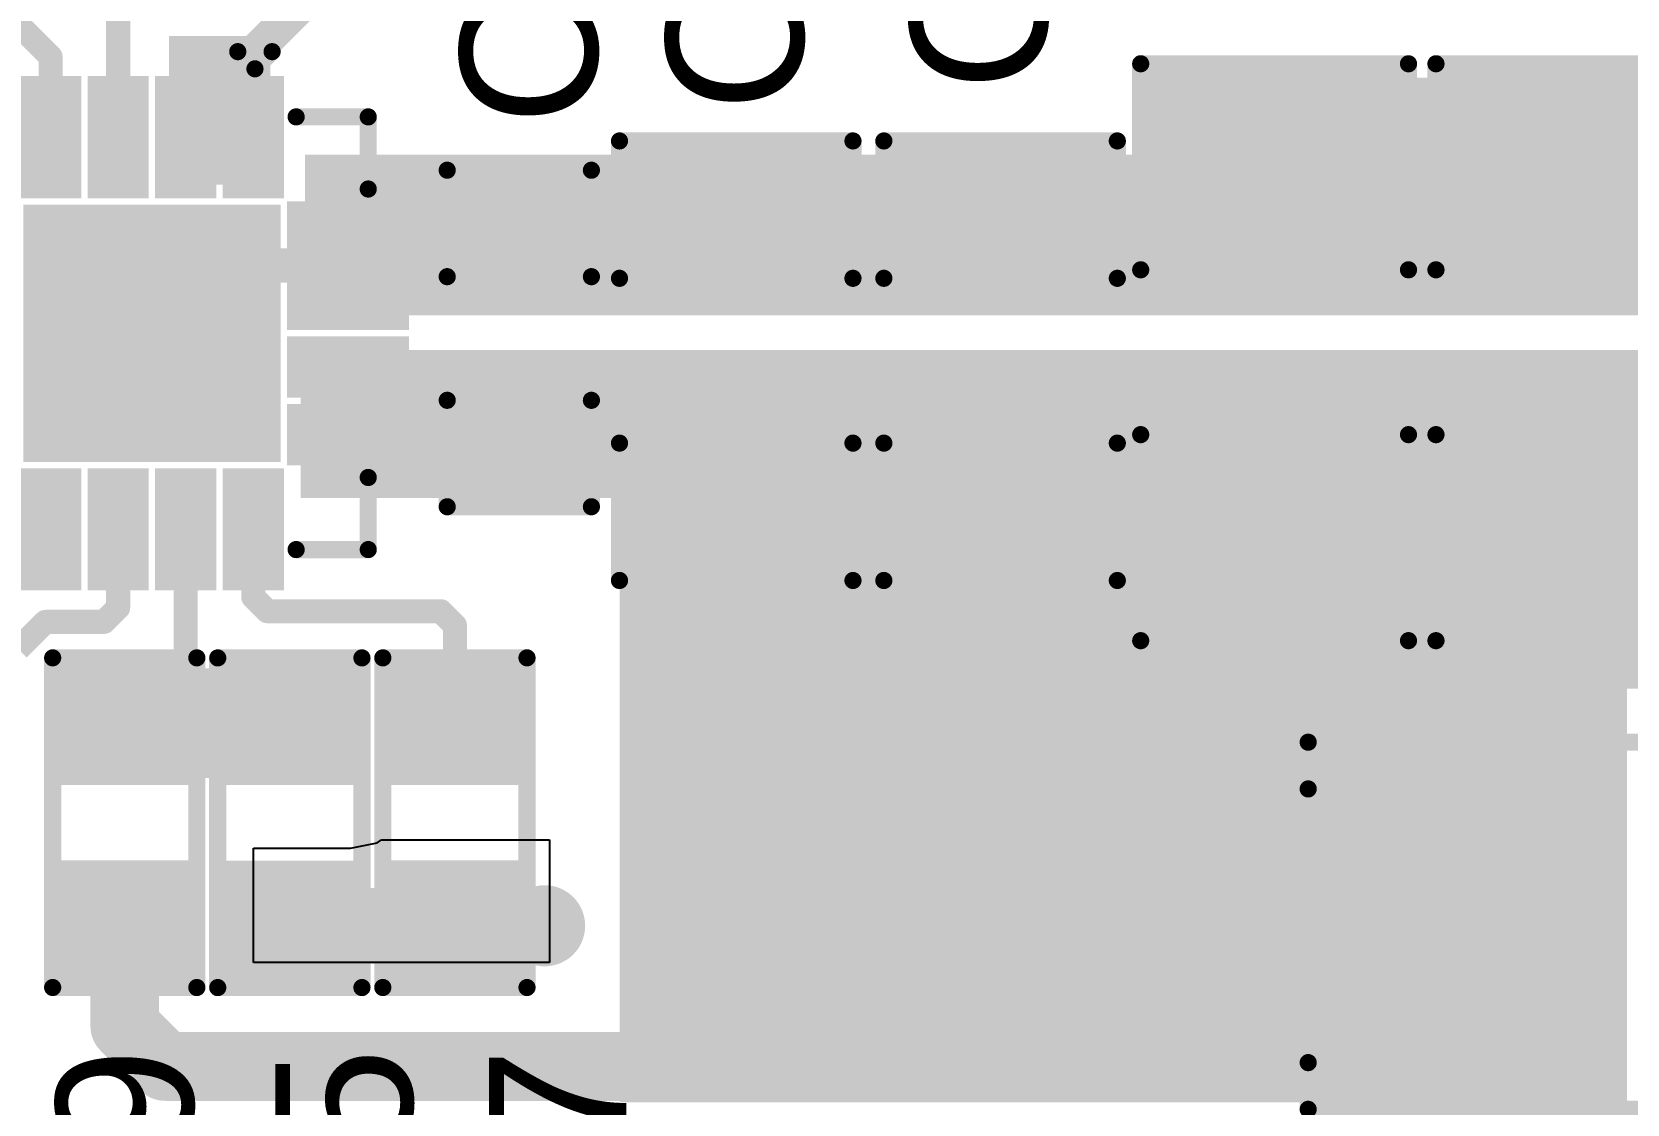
# Model space of a CAD drawing. Header units: millimetres. Extents: x -3 to 5437, y -3 to 5435.
# Drawn here: x 59.19 to 70.99, y 53.24 to 61.17 of the extents above; entities that cross this region are included whole.
import ezdxf

# ---------------------------------------------------------------- set-up
doc = ezdxf.new("R2010")
doc.units = ezdxf.units.MM
for name, color, linetype in [('BottomLayer', 5, 'Continuous'), ('BottomSolder', 6, 'Continuous'), ('TopLayer', 1, 'Continuous'), ('TopOverlay', 2, 'Continuous'), ('TopPaste', 8, 'Continuous'), ('TopSolder', 216, 'Continuous'), ('ViaHoleLayer', 16, 'Continuous')]:
    doc.layers.add(name, color=color, linetype=linetype)
doc.styles.add('Arial', font='', dxfattribs={"height": 0.2})
doc.styles.get('Arial').set_extended_font_data('Arial')

# ---------------------------------------------------------------- blocks, each defined once
blk = doc.blocks.new('N___T___P___2')
at = {"layer": 'TopLayer'}
for points in [[(-0.6985, -0.3175), (-0.6985, 0.3175), (-0.2412999999999999, 0.3175), (-0.2413, -0.3175)], [(0.2412999999999999, -0.3175), (0.2413, 0.3175), (0.6985, 0.3175), (0.6985, -0.3175)], [(-0.380619, -0.12700508), (0.381381, -0.12700508), (0.381381, 0.12699492), (-0.380619, 0.12699492)]]:
    blk.add_hatch(color=1, dxfattribs=at).paths.add_polyline_path(points)
at = {"layer": 'TopPaste'}
for points in [[(-0.6985, -0.3175), (-0.6985, 0.3175), (-0.2412999999999999, 0.3175), (-0.2413, -0.3175)], [(0.2412999999999999, -0.3175), (0.2413, 0.3175), (0.6985, 0.3175), (0.6985, -0.3175)]]:
    blk.add_hatch(color=8, dxfattribs=at).paths.add_polyline_path(points)
blk = doc.blocks.new('C___0805_9')
at = {"layer": 'TopLayer'}
for points in [[(-1.524, 0.7619999999999999), (-0.508, 0.7619999999999999), (-0.508, -0.7619999999999999), (-1.524, -0.7619999999999999)], [(0.508, 0.7619999999999999), (1.524, 0.7619999999999999), (1.524, -0.7619999999999999), (0.508, -0.7619999999999999)]]:
    blk.add_hatch(color=1, dxfattribs=at).paths.add_polyline_path(points)
at = {"layer": 'TopPaste'}
for points in [[(-1.524, 0.7619999999999999), (-0.508, 0.7619999999999999), (-0.508, -0.7619999999999999), (-1.524, -0.7619999999999999)], [(0.508, 0.7619999999999999), (1.524, 0.7619999999999999), (1.524, -0.7619999999999999), (0.508, -0.7619999999999999)]]:
    blk.add_hatch(color=8, dxfattribs=at).paths.add_polyline_path(points)
at = {"layer": 'TopSolder'}
for points in [[(-1.59399986, 0.8319998599999999), (-0.4380001399999999, 0.8319998599999999), (-0.4380001399999999, -0.8319998599999999), (-1.59399986, -0.8319998599999999)], [(0.4380001399999999, 0.8319998599999999), (1.59399986, 0.8319998599999999), (1.59399986, -0.8319998599999999), (0.4380001399999999, -0.8319998599999999)]]:
    blk.add_hatch(color=216, dxfattribs=at).paths.add_polyline_path(points)
at = {"layer": 'TopOverlay', "const_width": 0.127}
for points in [[(-1.6256, -0.8636), (-1.6256, 0.8636)], [(-0.6096, 0.8636), (-1.6256, 0.8636)], [(1.6256, 0.8636), (0.6096, 0.8636)], [(1.6256, -0.8636), (1.6256, 0.8636)], [(-0.6096, -0.8636), (-1.6256, -0.8636)], [(1.6256, -0.8636), (0.6096, -0.8636)]]:
    blk.add_lwpolyline(points, dxfattribs=at)
at = {"layer": 'TopOverlay', "const_width": 0.0635}
for points in [[(-1.65735, 0.8636, 1), (-1.59385, 0.8636, 1)], [(-1.65735, 0.8636, 1), (-1.59385, 0.8636, 1)], [(-0.64135, 0.8636, 1), (-0.57785, 0.8636, 1)], [(0.57785, 0.8636, 1), (0.64135, 0.8636, 1)], [(1.59385, 0.8636, 1), (1.65735, 0.8636, 1)], [(1.59385, 0.8636, 1), (1.65735, 0.8636, 1)], [(-1.65735, -0.8636, 1), (-1.59385, -0.8636, 1)], [(-1.65735, -0.8636, 1), (-1.59385, -0.8636, 1)], [(-0.64135, -0.8636, 1), (-0.57785, -0.8636, 1)], [(0.57785, -0.8636, 1), (0.64135, -0.8636, 1)], [(1.59385, -0.8636, 1), (1.65735, -0.8636, 1)], [(1.59385, -0.8636, 1), (1.65735, -0.8636, 1)]]:
    blk.add_lwpolyline(points, format="xyb", close=True, dxfattribs=at)
blk = doc.blocks.new('C___0805_10')
at = {"layer": 'TopLayer'}
for points in [[(-1.524, 0.7619999999999999), (-0.508, 0.7619999999999999), (-0.508, -0.7619999999999999), (-1.524, -0.7619999999999999)], [(0.508, 0.7619999999999999), (1.524, 0.7619999999999999), (1.524, -0.7619999999999999), (0.508, -0.7619999999999999)]]:
    blk.add_hatch(color=1, dxfattribs=at).paths.add_polyline_path(points)
at = {"layer": 'TopPaste'}
for points in [[(-1.524, 0.7619999999999999), (-0.508, 0.7619999999999999), (-0.508, -0.7619999999999999), (-1.524, -0.7619999999999999)], [(0.508, 0.7619999999999999), (1.524, 0.7619999999999999), (1.524, -0.7619999999999999), (0.508, -0.7619999999999999)]]:
    blk.add_hatch(color=8, dxfattribs=at).paths.add_polyline_path(points)
at = {"layer": 'TopSolder'}
for points in [[(-1.59399986, 0.8319998599999999), (-0.4380001399999999, 0.8319998599999999), (-0.4380001399999999, -0.8319998599999999), (-1.59399986, -0.8319998599999999)], [(0.4380001399999999, 0.8319998599999999), (1.59399986, 0.8319998599999999), (1.59399986, -0.8319998599999999), (0.4380001399999999, -0.8319998599999999)]]:
    blk.add_hatch(color=216, dxfattribs=at).paths.add_polyline_path(points)
at = {"layer": 'TopOverlay', "const_width": 0.127}
for points in [[(-1.6256, -0.8636), (-1.6256, 0.8636)], [(-0.6096, 0.8636), (-1.6256, 0.8636)], [(1.6256, 0.8636), (0.6096, 0.8636)], [(1.6256, -0.8636), (1.6256, 0.8636)], [(-0.6096, -0.8636), (-1.6256, -0.8636)], [(1.6256, -0.8636), (0.6096, -0.8636)]]:
    blk.add_lwpolyline(points, dxfattribs=at)
at = {"layer": 'TopOverlay', "const_width": 0.0635}
for points in [[(-1.65735, 0.8636, 1), (-1.59385, 0.8636, 1)], [(-1.65735, 0.8636, 1), (-1.59385, 0.8636, 1)], [(-0.64135, 0.8636, 1), (-0.57785, 0.8636, 1)], [(0.57785, 0.8636, 1), (0.64135, 0.8636, 1)], [(1.59385, 0.8636, 1), (1.65735, 0.8636, 1)], [(1.59385, 0.8636, 1), (1.65735, 0.8636, 1)], [(-1.65735, -0.8636, 1), (-1.59385, -0.8636, 1)], [(-1.65735, -0.8636, 1), (-1.59385, -0.8636, 1)], [(-0.64135, -0.8636, 1), (-0.57785, -0.8636, 1)], [(0.57785, -0.8636, 1), (0.64135, -0.8636, 1)], [(1.59385, -0.8636, 1), (1.65735, -0.8636, 1)], [(1.59385, -0.8636, 1), (1.65735, -0.8636, 1)]]:
    blk.add_lwpolyline(points, format="xyb", close=True, dxfattribs=at)
blk = doc.blocks.new('C___0603_11')
at = {"layer": 'TopLayer'}
for points in [[(-0.3809999999999999, 0.4445), (-0.3809999999999999, -0.4445), (-1.143, -0.4445), (-1.143, 0.4445)], [(1.143, 0.4445), (1.143, -0.4445), (0.3809999999999999, -0.4445), (0.3809999999999999, 0.4445)]]:
    blk.add_hatch(color=1, dxfattribs=at).paths.add_polyline_path(points)
at = {"layer": 'TopPaste'}
for points in [[(-0.3809999999999999, 0.4445), (-0.3809999999999999, -0.4445), (-1.143, -0.4445), (-1.143, 0.4445)], [(1.143, 0.4445), (1.143, -0.4445), (0.3809999999999999, -0.4445), (0.3809999999999999, 0.4445)]]:
    blk.add_hatch(color=8, dxfattribs=at).paths.add_polyline_path(points)
at = {"layer": 'TopSolder'}
for points in [[(-0.3210001199999999, 0.50449988), (-0.3210001199999999, -0.50449988), (-1.20299988, -0.50449988), (-1.20299988, 0.50449988)], [(1.20299988, 0.50449988), (1.20299988, -0.50449988), (0.3210001199999999, -0.50449988), (0.3210001199999999, 0.50449988)]]:
    blk.add_hatch(color=216, dxfattribs=at).paths.add_polyline_path(points)
at = {"layer": 'TopOverlay', "const_width": 0.127}
for points in [[(-1.2446, -0.5334), (-1.2446, 0.5334)], [(-0.4571999999999999, 0.5334), (-1.2446, 0.5334)], [(1.2446, 0.5334), (0.4571999999999999, 0.5334)], [(1.2446, -0.5334), (1.2446, 0.5334)], [(-0.4571999999999999, -0.5334), (-1.2446, -0.5334)], [(1.2446, -0.5334), (0.4571999999999999, -0.5334)]]:
    blk.add_lwpolyline(points, dxfattribs=at)
at = {"layer": 'TopOverlay', "const_width": 0.0635}
for points in [[(-1.27635, 0.5334, 1), (-1.21285, 0.5334, 1)], [(-1.27635, 0.5334, 1), (-1.21285, 0.5334, 1)], [(-0.4889499999999999, 0.5334, 1), (-0.42545, 0.5334, 1)], [(0.42545, 0.5334, 1), (0.4889499999999999, 0.5334, 1)], [(1.21285, 0.5334, 1), (1.27635, 0.5334, 1)], [(1.21285, 0.5334, 1), (1.27635, 0.5334, 1)], [(-1.27635, -0.5334, 1), (-1.21285, -0.5334, 1)], [(-1.27635, -0.5334, 1), (-1.21285, -0.5334, 1)], [(-0.4889499999999999, -0.5334, 1), (-0.42545, -0.5334, 1)], [(0.42545, -0.5334, 1), (0.4889499999999999, -0.5334, 1)], [(1.21285, -0.5334, 1), (1.27635, -0.5334, 1)], [(1.21285, -0.5334, 1), (1.27635, -0.5334, 1)]]:
    blk.add_lwpolyline(points, format="xyb", close=True, dxfattribs=at)
blk = doc.blocks.new('16_QFN__3_3___13')
at = {"layer": 'TopLayer'}
for points in [[(-0.8750007900000001, 1.80000275), (-0.6250012899999999, 1.80000275), (-0.6250012899999999, 1.10000161), (-0.8750007900000001, 1.10000161)], [(-0.37500179, 1.80000275), (-0.12500229, 1.80000275), (-0.12500229, 1.10000161), (-0.37500179, 1.10000161)], [(0.12499975, 1.80000275), (0.37499925, 1.80000275), (0.37499925, 1.10000161), (0.12499975, 1.10000161)], [(0.6249987499999999, 1.80000275), (0.87499825, 1.80000275), (0.87499825, 1.10000161), (0.6249987499999999, 1.10000161)], [(-1.09999653, 0.8750007900000001), (-1.09999653, 0.6250012899999999), (-1.79999767, 0.6250012899999999), (-1.79999767, 0.8750007900000001)], [(-0.84999957, 0.84999957), (0.84999957, 0.84999957), (0.84999957, -0.84999957), (-0.84999957, -0.84999957)], [(1.80000275, 0.8750007900000001), (1.80000275, 0.6250012899999999), (1.10000161, 0.6250012899999999), (1.10000161, 0.8750007900000001)], [(-1.09999653, 0.37500179), (-1.09999653, 0.12500229), (-1.79999767, 0.12500229), (-1.79999767, 0.37500179)], [(1.80000275, 0.37500179), (1.80000275, 0.12500229), (1.10000161, 0.12500229), (1.10000161, 0.37500179)], [(-1.09999653, -0.12499975), (-1.09999653, -0.37499925), (-1.79999767, -0.37499925), (-1.79999767, -0.12499975)], [(1.80000275, -0.12499975), (1.80000275, -0.37499925), (1.10000161, -0.37499925), (1.10000161, -0.12499975)], [(-1.09999653, -0.6249987499999999), (-1.09999653, -0.87499825), (-1.79999767, -0.87499825), (-1.79999767, -0.6249987499999999)], [(1.80000275, -0.6249987499999999), (1.80000275, -0.87499825), (1.10000161, -0.87499825), (1.10000161, -0.6249987499999999)], [(-0.8750007900000001, -1.09999653), (-0.6250012899999999, -1.09999653), (-0.6250012899999999, -1.79999767), (-0.8750007900000001, -1.79999767)], [(-0.37500179, -1.09999653), (-0.12500229, -1.09999653), (-0.12500229, -1.79999767), (-0.37500179, -1.79999767)], [(0.12499975, -1.09999653), (0.37499925, -1.09999653), (0.37499925, -1.79999767), (0.12499975, -1.79999767)], [(0.6249987499999999, -1.09999653), (0.87499825, -1.09999653), (0.87499825, -1.79999767), (0.6249987499999999, -1.79999767)]]:
    blk.add_hatch(color=1, dxfattribs=at).paths.add_polyline_path(points)
at = {"layer": 'TopPaste'}
for points in [[(-0.8750007900000001, 1.80000275), (-0.6250012899999999, 1.80000275), (-0.6250012899999999, 1.10000161), (-0.8750007900000001, 1.10000161)], [(-0.37500179, 1.80000275), (-0.12500229, 1.80000275), (-0.12500229, 1.10000161), (-0.37500179, 1.10000161)], [(0.12499975, 1.80000275), (0.37499925, 1.80000275), (0.37499925, 1.10000161), (0.12499975, 1.10000161)], [(0.6249987499999999, 1.80000275), (0.87499825, 1.80000275), (0.87499825, 1.10000161), (0.6249987499999999, 1.10000161)], [(-1.09999653, 0.8750007900000001), (-1.09999653, 0.6250012899999999), (-1.79999767, 0.6250012899999999), (-1.79999767, 0.8750007900000001)], [(-0.84999957, 0.84999957), (0.84999957, 0.84999957), (0.84999957, -0.84999957), (-0.84999957, -0.84999957)], [(1.80000275, 0.8750007900000001), (1.80000275, 0.6250012899999999), (1.10000161, 0.6250012899999999), (1.10000161, 0.8750007900000001)], [(-1.09999653, 0.37500179), (-1.09999653, 0.12500229), (-1.79999767, 0.12500229), (-1.79999767, 0.37500179)], [(1.80000275, 0.37500179), (1.80000275, 0.12500229), (1.10000161, 0.12500229), (1.10000161, 0.37500179)], [(-1.09999653, -0.12499975), (-1.09999653, -0.37499925), (-1.79999767, -0.37499925), (-1.79999767, -0.12499975)], [(1.80000275, -0.12499975), (1.80000275, -0.37499925), (1.10000161, -0.37499925), (1.10000161, -0.12499975)], [(-1.09999653, -0.6249987499999999), (-1.09999653, -0.87499825), (-1.79999767, -0.87499825), (-1.79999767, -0.6249987499999999)], [(1.80000275, -0.6249987499999999), (1.80000275, -0.87499825), (1.10000161, -0.87499825), (1.10000161, -0.6249987499999999)], [(-0.8750007900000001, -1.09999653), (-0.6250012899999999, -1.09999653), (-0.6250012899999999, -1.79999767), (-0.8750007900000001, -1.79999767)], [(-0.37500179, -1.09999653), (-0.12500229, -1.09999653), (-0.12500229, -1.79999767), (-0.37500179, -1.79999767)], [(0.12499975, -1.09999653), (0.37499925, -1.09999653), (0.37499925, -1.79999767), (0.12499975, -1.79999767)], [(0.6249987499999999, -1.09999653), (0.87499825, -1.09999653), (0.87499825, -1.79999767), (0.6249987499999999, -1.79999767)]]:
    blk.add_hatch(color=8, dxfattribs=at).paths.add_polyline_path(points)
at = {"layer": 'TopSolder'}
for points in [[(-0.9766007899999999, 1.90160275), (-0.5234012899999999, 1.90160275), (-0.5234012899999999, 0.9984016099999999), (-0.9766007899999999, 0.9984016099999999)], [(-0.4766017899999999, 1.90160275), (-0.02340229, 1.90160275), (-0.02340229, 0.9984016099999999), (-0.4766017899999999, 0.9984016099999999)], [(0.02339975, 1.90160275), (0.47659925, 1.90160275), (0.47659925, 0.9984016099999999), (0.02339975, 0.9984016099999999)], [(0.5233987499999999, 1.90160275), (0.9765982499999999, 1.90160275), (0.9765982499999999, 0.9984016099999999), (0.5233987499999999, 0.9984016099999999)], [(-0.99839653, 0.9766007899999999), (-0.99839653, 0.5234012899999999), (-1.90159767, 0.5234012899999999), (-1.90159767, 0.9766007899999999)], [(-0.95159957, 0.95159957), (0.95159957, 0.95159957), (0.95159957, -0.95159957), (-0.95159957, -0.95159957)], [(1.90160275, 0.9766007899999999), (1.90160275, 0.5234012899999999), (0.9984016099999999, 0.5234012899999999), (0.9984016099999999, 0.9766007899999999)], [(-0.99839653, 0.4766017899999999), (-0.99839653, 0.02340229000000003), (-1.90159767, 0.02340228999999996), (-1.90159767, 0.4766017899999999)], [(1.90160275, 0.4766017899999999), (1.90160275, 0.02340229000000003), (0.9984016099999999, 0.02340228999999996), (0.9984016099999999, 0.4766017899999999)], [(-0.99839653, -0.02339974999999996), (-0.99839653, -0.47659925), (-1.90159767, -0.47659925), (-1.90159767, -0.02339975000000004)], [(1.90160275, -0.02339974999999996), (1.90160275, -0.47659925), (0.9984016099999999, -0.47659925), (0.9984016099999999, -0.02339975000000004)], [(-0.99839653, -0.5233987499999999), (-0.99839653, -0.9765982499999999), (-1.90159767, -0.9765982499999999), (-1.90159767, -0.5233987499999999)], [(1.90160275, -0.5233987499999999), (1.90160275, -0.9765982499999999), (0.9984016099999999, -0.9765982499999999), (0.9984016099999999, -0.5233987499999999)], [(-0.9766007899999999, -0.99839653), (-0.5234012899999999, -0.99839653), (-0.5234012899999999, -1.90159767), (-0.9766007899999999, -1.90159767)], [(-0.4766017899999999, -0.99839653), (-0.02340229, -0.99839653), (-0.02340229, -1.90159767), (-0.4766017899999999, -1.90159767)], [(0.02339975, -0.99839653), (0.47659925, -0.99839653), (0.47659925, -1.90159767), (0.02339975, -1.90159767)], [(0.5233987499999999, -0.99839653), (0.9765982499999999, -0.99839653), (0.9765982499999999, -1.90159767), (0.5233987499999999, -1.90159767)]]:
    blk.add_hatch(color=216, dxfattribs=at).paths.add_polyline_path(points)
at = {"layer": 'TopOverlay', "const_width": 0.127}
for points in [[(-1.6002, 1.0668), (-1.6002, 1.6002)], [(-1.0668, 1.6002), (-1.6002, 1.6002)], [(1.60019746, 1.6002), (1.06679746, 1.6002)], [(1.60019746, 1.0668), (1.60019746, 1.6002)], [(-1.9558, 0.7619999999999999), (-2.0828, 0.889)], [(-2.0828, 0.635), (-2.0828, 0.889)], [(-2.0828, 0.635), (-1.9558, 0.7619999999999999)], [(-1.6002, -1.60019492), (-1.6002, -1.06679492)], [(1.60019746, -1.60019492), (1.60019746, -1.06679492)], [(-1.0668, -1.60019492), (-1.6002, -1.60019492)], [(1.60019746, -1.60019492), (1.06679746, -1.60019492)]]:
    blk.add_lwpolyline(points, dxfattribs=at)
at = {"layer": 'TopOverlay', "const_width": 0.0635}
for points in [[(-1.63195, 1.6002, 1), (-1.56845, 1.6002, 1)], [(-1.63195, 1.6002, 1), (-1.56845, 1.6002, 1)], [(-1.09855, 1.6002, 1), (-1.03505, 1.6002, 1)], [(1.03504746, 1.6002, 1), (1.09854746, 1.6002, 1)], [(1.56844746, 1.6002, 1), (1.63194746, 1.6002, 1)], [(1.56844746, 1.6002, 1), (1.63194746, 1.6002, 1)], [(-1.63195, 1.0668, 1), (-1.56845, 1.0668, 1)], [(1.56844746, 1.0668, 1), (1.63194746, 1.0668, 1)], [(-2.11455, 0.889, 1), (-2.05105, 0.889, 1)], [(-2.11455, 0.889, 1), (-2.05105, 0.889, 1)], [(-1.98755, 0.7619999999999999, 1), (-1.92405, 0.7619999999999999, 1)], [(-1.98755, 0.7619999999999999, 1), (-1.92405, 0.7619999999999999, 1)], [(-2.11455, 0.635, 1), (-2.05105, 0.635, 1)], [(-2.11455, 0.635, 1), (-2.05105, 0.635, 1)], [(-1.63195, -1.06679492, 1), (-1.56845, -1.06679492, 1)], [(1.56844746, -1.06679492, 1), (1.63194746, -1.06679492, 1)], [(-1.63195, -1.60019492, 1), (-1.56845, -1.60019492, 1)], [(-1.63195, -1.60019492, 1), (-1.56845, -1.60019492, 1)], [(-1.09855, -1.60019492, 1), (-1.03505, -1.60019492, 1)], [(1.03504746, -1.60019492, 1), (1.09854746, -1.60019492, 1)], [(1.56844746, -1.60019492, 1), (1.63194746, -1.60019492, 1)], [(1.56844746, -1.60019492, 1), (1.63194746, -1.60019492, 1)]]:
    blk.add_lwpolyline(points, format="xyb", close=True, dxfattribs=at)
blk = doc.blocks.new('R___0603_14')
at = {"layer": 'TopLayer'}
for points in [[(-0.3809999999999999, 0.4445), (-0.3809999999999999, -0.4445), (-1.143, -0.4445), (-1.143, 0.4445)], [(1.143, 0.4445), (1.143, -0.4445), (0.3809999999999999, -0.4445), (0.3809999999999999, 0.4445)]]:
    blk.add_hatch(color=1, dxfattribs=at).paths.add_polyline_path(points)
at = {"layer": 'TopPaste'}
for points in [[(-0.3809999999999999, 0.4445), (-0.3809999999999999, -0.4445), (-1.143, -0.4445), (-1.143, 0.4445)], [(1.143, 0.4445), (1.143, -0.4445), (0.3809999999999999, -0.4445), (0.3809999999999999, 0.4445)]]:
    blk.add_hatch(color=8, dxfattribs=at).paths.add_polyline_path(points)
at = {"layer": 'TopSolder'}
for points in [[(-0.2794, 0.5460999999999999), (-0.2794, -0.5460999999999999), (-1.2446, -0.5460999999999999), (-1.2446, 0.5460999999999999)], [(1.2446, 0.5460999999999999), (1.2446, -0.5460999999999999), (0.2794, -0.5460999999999999), (0.2794, 0.5460999999999999)]]:
    blk.add_hatch(color=216, dxfattribs=at).paths.add_polyline_path(points)
at = {"layer": 'TopOverlay', "const_width": 0.127}
for points in [[(-1.2192, 0.5334), (-1.2192, -0.5334)], [(-1.2192, 0.5334), (1.2192, 0.5334)], [(1.2192, 0.5334), (1.2192, -0.5334)], [(-1.2192, -0.5334), (1.2192, -0.5334)]]:
    blk.add_lwpolyline(points, dxfattribs=at)
at = {"layer": 'TopOverlay', "const_width": 0.0635}
for points in [[(-1.25095, 0.5334, 1), (-1.18745, 0.5334, 1)], [(-1.25095, 0.5334, 1), (-1.18745, 0.5334, 1)], [(1.18745, 0.5334, 1), (1.25095, 0.5334, 1)], [(1.18745, 0.5334, 1), (1.25095, 0.5334, 1)], [(-1.25095, -0.5334, 1), (-1.18745, -0.5334, 1)], [(-1.25095, -0.5334, 1), (-1.18745, -0.5334, 1)], [(1.18745, -0.5334, 1), (1.25095, -0.5334, 1)], [(1.18745, -0.5334, 1), (1.25095, -0.5334, 1)]]:
    blk.add_lwpolyline(points, format="xyb", close=True, dxfattribs=at)
blk = doc.blocks.new('R___0603_16')
at = {"layer": 'TopLayer'}
for points in [[(-0.3809999999999999, 0.4445), (-0.3809999999999999, -0.4445), (-1.143, -0.4445), (-1.143, 0.4445)], [(1.143, 0.4445), (1.143, -0.4445), (0.3809999999999999, -0.4445), (0.3809999999999999, 0.4445)]]:
    blk.add_hatch(color=1, dxfattribs=at).paths.add_polyline_path(points)
at = {"layer": 'TopPaste'}
for points in [[(-0.3809999999999999, 0.4445), (-0.3809999999999999, -0.4445), (-1.143, -0.4445), (-1.143, 0.4445)], [(1.143, 0.4445), (1.143, -0.4445), (0.3809999999999999, -0.4445), (0.3809999999999999, 0.4445)]]:
    blk.add_hatch(color=8, dxfattribs=at).paths.add_polyline_path(points)
at = {"layer": 'TopSolder'}
for points in [[(-0.2794, 0.5460999999999999), (-0.2794, -0.5460999999999999), (-1.2446, -0.5460999999999999), (-1.2446, 0.5460999999999999)], [(1.2446, 0.5460999999999999), (1.2446, -0.5460999999999999), (0.2794, -0.5460999999999999), (0.2794, 0.5460999999999999)]]:
    blk.add_hatch(color=216, dxfattribs=at).paths.add_polyline_path(points)
at = {"layer": 'TopOverlay', "const_width": 0.127}
for points in [[(-1.2192, 0.5334), (-1.2192, -0.5334)], [(-1.2192, 0.5334), (1.2192, 0.5334)], [(1.2192, 0.5334), (1.2192, -0.5334)], [(-1.2192, -0.5334), (1.2192, -0.5334)]]:
    blk.add_lwpolyline(points, dxfattribs=at)
at = {"layer": 'TopOverlay', "const_width": 0.0635}
for points in [[(-1.25095, 0.5334, 1), (-1.18745, 0.5334, 1)], [(-1.25095, 0.5334, 1), (-1.18745, 0.5334, 1)], [(1.18745, 0.5334, 1), (1.25095, 0.5334, 1)], [(1.18745, 0.5334, 1), (1.25095, 0.5334, 1)], [(-1.25095, -0.5334, 1), (-1.18745, -0.5334, 1)], [(-1.25095, -0.5334, 1), (-1.18745, -0.5334, 1)], [(1.18745, -0.5334, 1), (1.25095, -0.5334, 1)], [(1.18745, -0.5334, 1), (1.25095, -0.5334, 1)]]:
    blk.add_lwpolyline(points, format="xyb", close=True, dxfattribs=at)
blk = doc.blocks.new('R___0603_22')
at = {"layer": 'TopLayer'}
for points in [[(-0.3809999999999999, 0.4445), (-0.3809999999999999, -0.4445), (-1.143, -0.4445), (-1.143, 0.4445)], [(1.143, 0.4445), (1.143, -0.4445), (0.3809999999999999, -0.4445), (0.3809999999999999, 0.4445)]]:
    blk.add_hatch(color=1, dxfattribs=at).paths.add_polyline_path(points)
at = {"layer": 'TopPaste'}
for points in [[(-0.3809999999999999, 0.4445), (-0.3809999999999999, -0.4445), (-1.143, -0.4445), (-1.143, 0.4445)], [(1.143, 0.4445), (1.143, -0.4445), (0.3809999999999999, -0.4445), (0.3809999999999999, 0.4445)]]:
    blk.add_hatch(color=8, dxfattribs=at).paths.add_polyline_path(points)
at = {"layer": 'TopSolder'}
for points in [[(-0.2794, 0.5460999999999999), (-0.2794, -0.5460999999999999), (-1.2446, -0.5460999999999999), (-1.2446, 0.5460999999999999)], [(1.2446, 0.5460999999999999), (1.2446, -0.5460999999999999), (0.2794, -0.5460999999999999), (0.2794, 0.5460999999999999)]]:
    blk.add_hatch(color=216, dxfattribs=at).paths.add_polyline_path(points)
at = {"layer": 'TopOverlay', "const_width": 0.127}
for points in [[(-1.2192, -0.5334), (-1.2192, 0.5334)], [(1.2192, 0.5334), (-1.2192, 0.5334)], [(1.2192, -0.5334), (1.2192, 0.5334)], [(1.2192, -0.5334), (-1.2192, -0.5334)]]:
    blk.add_lwpolyline(points, dxfattribs=at)
at = {"layer": 'TopOverlay', "const_width": 0.0635}
for points in [[(-1.25095, 0.5334, 1), (-1.18745, 0.5334, 1)], [(-1.25095, 0.5334, 1), (-1.18745, 0.5334, 1)], [(1.18745, 0.5334, 1), (1.25095, 0.5334, 1)], [(1.18745, 0.5334, 1), (1.25095, 0.5334, 1)], [(-1.25095, -0.5334, 1), (-1.18745, -0.5334, 1)], [(-1.25095, -0.5334, 1), (-1.18745, -0.5334, 1)], [(1.18745, -0.5334, 1), (1.25095, -0.5334, 1)], [(1.18745, -0.5334, 1), (1.25095, -0.5334, 1)]]:
    blk.add_lwpolyline(points, format="xyb", close=True, dxfattribs=at)
blk = doc.blocks.new('SMA_25')
at = {"layer": 'TopLayer'}
for points in [[(-3.24999858, 0.84999957), (-0.7499985, 0.84999957), (-0.7499985, -0.84999957), (-3.24999858, -0.84999957)], [(0.75000104, 0.84999957), (3.25000112, 0.84999957), (3.25000112, -0.84999957), (0.75000104, -0.84999957)]]:
    blk.add_hatch(color=1, dxfattribs=at).paths.add_polyline_path(points)
at = {"layer": 'TopOverlay'}
for points in [[(-4.44500254, -1.42163038), (-3.27800462, -1.42163038), (-3.27800462, 1.42189962), (-4.44500254, 1.42189962)], [(-3.29998578, 0.9240138999999999), (-2.59598414, 0.9240138999999999), (-2.59598414, 1.42189962), (-3.29998578, 1.42189962)], [(-3.29998578, -1.4218793), (-2.59598414, -1.4218793), (-2.59598414, -0.9239935799999999), (-3.29998578, -0.9239935799999999)]]:
    blk.add_hatch(color=2, dxfattribs=at).paths.add_polyline_path(points)
at = {"layer": 'TopPaste'}
for points in [[(-3.24999858, 0.84999957), (-0.7499985, 0.84999957), (-0.7499985, -0.84999957), (-3.24999858, -0.84999957)], [(0.75000104, 0.84999957), (3.25000112, 0.84999957), (3.25000112, -0.84999957), (0.75000104, -0.84999957)]]:
    blk.add_hatch(color=8, dxfattribs=at).paths.add_polyline_path(points)
at = {"layer": 'TopSolder'}
for points in [[(-3.35159858, 0.95159957), (-0.6483985, 0.95159957), (-0.6483985, -0.95159957), (-3.35159858, -0.95159957)], [(0.64840104, 0.95159957), (3.35160112, 0.95159957), (3.35160112, -0.95159957), (0.64840104, -0.95159957)]]:
    blk.add_hatch(color=216, dxfattribs=at).paths.add_polyline_path(points)
at = {"layer": 'TopOverlay', "const_width": 0.127}
for points in [[(2.06121, 1.35770874), (-2.65811, 1.35770874)], [(2.06121, 1.35770874), (2.06121, 1.01219)], [(2.06121, -1.01219), (2.06121, -1.35770874)], [(2.06121, -1.35770874), (-2.65811, -1.35770874)]]:
    blk.add_lwpolyline(points, dxfattribs=at)
at = {"layer": 'TopOverlay', "const_width": 0.0635}
for points in [[(-2.68986, 1.35770874, 1), (-2.62636, 1.35770874, 1)], [(2.02946, 1.35770874, 1), (2.09296, 1.35770874, 1)], [(2.02946, 1.35770874, 1), (2.09296, 1.35770874, 1)], [(2.02946, 1.01219, 1), (2.09296, 1.01219, 1)], [(2.02946, -1.01219, 1), (2.09296, -1.01219, 1)], [(-2.68986, -1.35770874, 1), (-2.62636, -1.35770874, 1)], [(2.02946, -1.35770874, 1), (2.09296, -1.35770874, 1)], [(2.02946, -1.35770874, 1), (2.09296, -1.35770874, 1)]]:
    blk.add_lwpolyline(points, format="xyb", close=True, dxfattribs=at)
blk = doc.blocks.new('C___1206_29')
at = {"layer": 'TopLayer'}
for points in [[(-2.032, 0.889), (-0.508, 0.889), (-0.508, -0.889), (-2.032, -0.889)], [(0.508, 0.889), (2.032, 0.889), (2.032, -0.889), (0.508, -0.889)]]:
    blk.add_hatch(color=1, dxfattribs=at).paths.add_polyline_path(points)
at = {"layer": 'TopPaste'}
for points in [[(-2.032, 0.889), (-0.508, 0.889), (-0.508, -0.889), (-2.032, -0.889)], [(0.508, 0.889), (2.032, 0.889), (2.032, -0.889), (0.508, -0.889)]]:
    blk.add_hatch(color=8, dxfattribs=at).paths.add_polyline_path(points)
at = {"layer": 'TopSolder'}
for points in [[(-2.1336, 0.9905999999999999), (-0.4064, 0.9905999999999999), (-0.4064, -0.9905999999999999), (-2.1336, -0.9905999999999999)], [(0.4064, 0.9905999999999999), (2.1336, 0.9905999999999999), (2.1336, -0.9905999999999999), (0.4064, -0.9905999999999999)]]:
    blk.add_hatch(color=216, dxfattribs=at).paths.add_polyline_path(points)
at = {"layer": 'TopOverlay', "const_width": 0.127}
for points in [[(-2.1336, -0.9905999999999999), (-2.1336, 0.9905999999999999)], [(-0.6096, 0.9905999999999999), (-2.1336, 0.9905999999999999)], [(2.1336, 0.9905999999999999), (0.6096, 0.9905999999999999)], [(2.1336, -0.9905999999999999), (2.1336, 0.9905999999999999)], [(-0.6096, -0.9905999999999999), (-2.1336, -0.9905999999999999)], [(2.1336, -0.9905999999999999), (0.6096, -0.9905999999999999)]]:
    blk.add_lwpolyline(points, dxfattribs=at)
at = {"layer": 'TopOverlay', "const_width": 0.0635}
for points in [[(-2.16535, 0.9905999999999999, 1), (-2.10185, 0.9905999999999999, 1)], [(-2.16535, 0.9905999999999999, 1), (-2.10185, 0.9905999999999999, 1)], [(-0.64135, 0.9905999999999999, 1), (-0.57785, 0.9905999999999999, 1)], [(0.57785, 0.9905999999999999, 1), (0.64135, 0.9905999999999999, 1)], [(2.10185, 0.9905999999999999, 1), (2.16535, 0.9905999999999999, 1)], [(2.10185, 0.9905999999999999, 1), (2.16535, 0.9905999999999999, 1)], [(-2.16535, -0.9905999999999999, 1), (-2.10185, -0.9905999999999999, 1)], [(-2.16535, -0.9905999999999999, 1), (-2.10185, -0.9905999999999999, 1)], [(-0.64135, -0.9905999999999999, 1), (-0.57785, -0.9905999999999999, 1)], [(0.57785, -0.9905999999999999, 1), (0.64135, -0.9905999999999999, 1)], [(2.10185, -0.9905999999999999, 1), (2.16535, -0.9905999999999999, 1)], [(2.10185, -0.9905999999999999, 1), (2.16535, -0.9905999999999999, 1)]]:
    blk.add_lwpolyline(points, format="xyb", close=True, dxfattribs=at)
blk = doc.blocks.new('C___1206_30')
at = {"layer": 'TopLayer'}
for points in [[(-2.032, 0.889), (-0.508, 0.889), (-0.508, -0.889), (-2.032, -0.889)], [(0.508, 0.889), (2.032, 0.889), (2.032, -0.889), (0.508, -0.889)]]:
    blk.add_hatch(color=1, dxfattribs=at).paths.add_polyline_path(points)
at = {"layer": 'TopPaste'}
for points in [[(-2.032, 0.889), (-0.508, 0.889), (-0.508, -0.889), (-2.032, -0.889)], [(0.508, 0.889), (2.032, 0.889), (2.032, -0.889), (0.508, -0.889)]]:
    blk.add_hatch(color=8, dxfattribs=at).paths.add_polyline_path(points)
at = {"layer": 'TopSolder'}
for points in [[(-2.1336, 0.9905999999999999), (-0.4064, 0.9905999999999999), (-0.4064, -0.9905999999999999), (-2.1336, -0.9905999999999999)], [(0.4064, 0.9905999999999999), (2.1336, 0.9905999999999999), (2.1336, -0.9905999999999999), (0.4064, -0.9905999999999999)]]:
    blk.add_hatch(color=216, dxfattribs=at).paths.add_polyline_path(points)
at = {"layer": 'TopOverlay', "const_width": 0.127}
for points in [[(-2.1336, -0.9905999999999999), (-2.1336, 0.9905999999999999)], [(-0.6096, 0.9905999999999999), (-2.1336, 0.9905999999999999)], [(2.1336, 0.9905999999999999), (0.6096, 0.9905999999999999)], [(2.1336, -0.9905999999999999), (2.1336, 0.9905999999999999)], [(-0.6096, -0.9905999999999999), (-2.1336, -0.9905999999999999)], [(2.1336, -0.9905999999999999), (0.6096, -0.9905999999999999)]]:
    blk.add_lwpolyline(points, dxfattribs=at)
at = {"layer": 'TopOverlay', "const_width": 0.0635}
for points in [[(-2.16535, 0.9905999999999999, 1), (-2.10185, 0.9905999999999999, 1)], [(-2.16535, 0.9905999999999999, 1), (-2.10185, 0.9905999999999999, 1)], [(-0.64135, 0.9905999999999999, 1), (-0.57785, 0.9905999999999999, 1)], [(0.57785, 0.9905999999999999, 1), (0.64135, 0.9905999999999999, 1)], [(2.10185, 0.9905999999999999, 1), (2.16535, 0.9905999999999999, 1)], [(2.10185, 0.9905999999999999, 1), (2.16535, 0.9905999999999999, 1)], [(-2.16535, -0.9905999999999999, 1), (-2.10185, -0.9905999999999999, 1)], [(-2.16535, -0.9905999999999999, 1), (-2.10185, -0.9905999999999999, 1)], [(-0.64135, -0.9905999999999999, 1), (-0.57785, -0.9905999999999999, 1)], [(0.57785, -0.9905999999999999, 1), (0.64135, -0.9905999999999999, 1)], [(2.10185, -0.9905999999999999, 1), (2.16535, -0.9905999999999999, 1)], [(2.10185, -0.9905999999999999, 1), (2.16535, -0.9905999999999999, 1)]]:
    blk.add_lwpolyline(points, format="xyb", close=True, dxfattribs=at)

msp = doc.modelspace()

# ---------------------------------------------------------------- hatches: boundary and pattern name
at = {"layer": 'BottomLayer'}
h = msp.add_hatch(color=5, dxfattribs=at)
edge = h.paths.add_edge_path()
edge.add_arc((59.54592358, 59.46480106), 0.2999994, 0, 360)
h = msp.add_hatch(color=5, dxfattribs=at)
edge = h.paths.add_edge_path()
edge.add_arc((60.6027236, 59.47480104), 0.2999994, 0, 360)
h = msp.add_hatch(color=5, dxfattribs=at)
edge = h.paths.add_edge_path()
edge.add_arc((59.55592356, 58.40800103999999), 0.2999994, 0, 360)
h = msp.add_hatch(color=5, dxfattribs=at)
edge = h.paths.add_edge_path()
edge.add_arc((60.6027236, 58.40800103999999), 0.2999994, 0, 360)
h = msp.add_hatch(color=5, dxfattribs=at)
edge = h.paths.add_edge_path()
edge.add_arc((62.98443588, 54.55869199999999), 0.2999994, 0, 360)
at = {"layer": 'BottomSolder'}
h = msp.add_hatch(color=6, dxfattribs=at)
edge = h.paths.add_edge_path()
edge.add_arc((59.54592358, 59.46480106), 0.1499997, 0, 360)
h = msp.add_hatch(color=6, dxfattribs=at)
edge = h.paths.add_edge_path()
edge.add_arc((60.6027236, 59.47480104), 0.1499997, 0, 360)
h = msp.add_hatch(color=6, dxfattribs=at)
edge = h.paths.add_edge_path()
edge.add_arc((59.55592356, 58.40800103999999), 0.1499997, 0, 360)
h = msp.add_hatch(color=6, dxfattribs=at)
edge = h.paths.add_edge_path()
edge.add_arc((60.6027236, 58.40800103999999), 0.1499997, 0, 360)
h = msp.add_hatch(color=6, dxfattribs=at)
edge = h.paths.add_edge_path()
edge.add_arc((62.98443588, 54.55869199999999), 0.1499997, 0, 360)
at = {"layer": 'TopLayer'}
for points in [[(60.20432459999999, 60.0413963), (60.95432564, 60.0413963), (60.95432564, 61.13889474), (60.20432459999999, 61.13889474)], [(67.49612358, 59.07440051999999), (74.59979745999999, 59.07440051999999), (74.59979745999999, 60.833), (67.49612358, 60.833)], [(61.21232359999999, 59.07440051999999), (71.48392104, 59.07440051999999), (71.48392104, 60.26220104), (61.21232359999999, 60.26220104)], [(61.17932392, 57.72220104), (63.64003528, 57.72220104), (63.64003528, 58.81640256), (61.17932392, 58.81640256)], [(63.53843528, 56.3118), (74.59979999999999, 56.3118), (74.59979999999999, 58.81640256), (63.53843528, 58.81640256)], [(63.53843528, 53.25229125999999), (70.99299491999999, 53.25229125999999), (70.99299491999999, 58.81640001999999), (63.53843528, 58.81640001999999)], [(59.4336251, 55.6514), (61.54762138, 55.6514), (61.54762138, 56.46382915999999), (59.4336251, 56.46382915999999)]]:
    msp.add_hatch(color=1, dxfattribs=at).paths.add_polyline_path(points)
h = msp.add_hatch(color=1, dxfattribs=at)
edge = h.paths.add_edge_path()
edge.add_arc((59.54592358, 59.46480106), 0.2999994, 0, 360)
h = msp.add_hatch(color=1, dxfattribs=at)
edge = h.paths.add_edge_path()
edge.add_arc((60.6027236, 59.47480104), 0.2999994, 0, 360)
h = msp.add_hatch(color=1, dxfattribs=at)
edge = h.paths.add_edge_path()
edge.add_arc((59.55592356, 58.40800103999999), 0.2999994, 0, 360)
h = msp.add_hatch(color=1, dxfattribs=at)
edge = h.paths.add_edge_path()
edge.add_arc((60.6027236, 58.40800103999999), 0.2999994, 0, 360)
h = msp.add_hatch(color=1, dxfattribs=at)
edge = h.paths.add_edge_path()
edge.add_arc((62.98443588, 54.55869199999999), 0.2999994, 0, 360)
at = {"layer": 'TopSolder'}
h = msp.add_hatch(color=216, dxfattribs=at)
edge = h.paths.add_edge_path()
edge.add_arc((59.54592358, 59.46480106), 0.1499997, 0, 360)
h = msp.add_hatch(color=216, dxfattribs=at)
edge = h.paths.add_edge_path()
edge.add_arc((60.6027236, 59.47480104), 0.1499997, 0, 360)
h = msp.add_hatch(color=216, dxfattribs=at)
edge = h.paths.add_edge_path()
edge.add_arc((59.55592356, 58.40800103999999), 0.1499997, 0, 360)
h = msp.add_hatch(color=216, dxfattribs=at)
edge = h.paths.add_edge_path()
edge.add_arc((60.6027236, 58.40800103999999), 0.1499997, 0, 360)
h = msp.add_hatch(color=216, dxfattribs=at)
edge = h.paths.add_edge_path()
edge.add_arc((62.98443588, 54.55869199999999), 0.1499997, 0, 360)
at = {"layer": 'ViaHoleLayer'}
h = msp.add_hatch(color=16, dxfattribs=at)
edge = h.paths.add_edge_path()
edge.add_arc((59.54592358, 59.46480106), 0.1499997, 0, 360)
h = msp.add_hatch(color=16, dxfattribs=at)
edge = h.paths.add_edge_path()
edge.add_arc((60.6027236, 59.47480104), 0.1499997, 0, 360)
h = msp.add_hatch(color=16, dxfattribs=at)
edge = h.paths.add_edge_path()
edge.add_arc((59.55592356, 58.40800103999999), 0.1499997, 0, 360)
h = msp.add_hatch(color=16, dxfattribs=at)
edge = h.paths.add_edge_path()
edge.add_arc((60.6027236, 58.40800103999999), 0.1499997, 0, 360)
h = msp.add_hatch(color=16, dxfattribs=at)
edge = h.paths.add_edge_path()
edge.add_arc((62.98443588, 54.55869199999999), 0.1499997, 0, 360)

# ---------------------------------------------------------------- linework, layer by layer
at = {"layer": 'TopLayer'}
for p, q in [((60.83062509999999, 54.28637605999999), (60.83062509999999, 55.13344828)), ((60.83062509999999, 55.13344828), (61.54762392, 55.13344828)), ((61.54762392, 55.13344828), (61.74583536, 55.17287416)), ((61.74583536, 55.17287416), (61.77720182, 55.19383169999999)), ((61.77720182, 55.19383169999999), (62.05195361999999, 55.19383169999999)), ((62.05195361999999, 55.19383169999999), (62.05195361999999, 55.1942)), ((62.05195361999999, 55.1942), (63.02048356, 55.1942)), ((63.02048356, 55.1942), (63.02048356, 54.28637605999999)), ((63.02048356, 54.28637605999999), (60.83062509999999, 54.28637605999999))]:
    msp.add_line(p, q, dxfattribs=at)
for points, const_width in [([(58.59382236, 61.722), (59.32932508, 60.98649728)], 0.1778), ([(59.82932407999999, 60.39139814), (59.82932407999999, 61.70887328)], 0.1778), ([(60.82932462, 61.01220207999999), (61.18352254, 61.36639999999999)], 0.254), ([(60.82932462, 60.39139814), (60.82932462, 61.01220207999999)], 0.254), ([(59.32932508, 60.39139814), (59.32932508, 60.98649728)], 0.1778), ([(59.54592358, 59.47480104), (59.54592358, 59.56640106)], 0.254), ([(59.54592358, 59.47480104), (60.07932357999999, 58.94140104)], 0.254), ([(58.68051764000001, 57.49139886), (59.32932508, 57.49139886)], 0.1778), ([(59.82932407999999, 56.91088693999999), (59.82932407999999, 57.49139886)], 0.1778), ([(60.32932562, 56.08320000000001), (60.32932562, 57.49139886)], 0.1778), ([(60.82932462, 56.98945422), (60.82932462, 57.49139886)], 0.1778), ([(60.82932462, 56.98945422), (60.93347985999999, 56.88529897999999)], 0.1778), ([(59.0907251, 56.60586342), (59.29159338, 56.8067317)], 0.1778), ([(59.29159338, 56.8067317), (59.72516883999999, 56.8067317)], 0.1778), ([(59.72516883999999, 56.8067317), (59.82932407999999, 56.91088693999999)], 0.1778), ([(60.93347985999999, 56.88529897999999), (62.21662689999999, 56.88529897999999)], 0.1778), ([(62.21662689999999, 56.88529897999999), (62.32078214, 56.78114374)], 0.1778), ([(62.32078214, 56.08320000000001), (62.32078214, 56.78114374)], 0.1778), ([(59.87804382, 54.55911872), (59.8781251, 54.5592)], 0.508), ([(59.8781251, 53.81538131999999), (59.8781251, 54.5592)], 0.508), ([(61.09959332, 54.55869199999999), (62.98443588, 54.55869199999999)], 0.5588), ([(61.09945361999999, 54.55883169999999), (61.09959332, 54.55869199999999)], 0.254), ([(59.8781251, 53.81538131999999), (60.17570642, 53.5178)], 0.508), ([(60.17570642, 53.5178), (64.0334, 53.5178)], 0.508)]:
    msp.add_lwpolyline(points, dxfattribs=dict(at, const_width=const_width))
for points, const_width in [([(60.76582462, 61.01220207999999, 1), (60.89282462, 61.01220207999999, 1)], 0.127), ([(60.76582462, 61.01220207999999, 1), (60.89282462, 61.01220207999999, 1)], 0.127), ([(59.28487508, 60.98649728, 1), (59.37377507999999, 60.98649728, 1)], 0.08889999999999999), ([(59.28487508, 60.98649728, 1), (59.37377507999999, 60.98649728, 1)], 0.08889999999999999), ([(59.28487508, 60.39139814, 1), (59.37377507999999, 60.39139814, 1)], 0.08889999999999999), ([(59.78487407999999, 60.39139814, 1), (59.87377407999999, 60.39139814, 1)], 0.08889999999999999), ([(60.76582462, 60.39139814, 1), (60.89282462, 60.39139814, 1)], 0.127), ([(59.48242358, 59.56640106, 1), (59.60942358, 59.56640106, 1)], 0.127), ([(59.48242358, 59.47480104, 1), (59.60942358, 59.47480104, 1)], 0.127), ([(59.48242358, 59.47480104, 1), (59.60942358, 59.47480104, 1)], 0.127), ([(60.01582358, 58.94140104, 1), (60.14282357999999, 58.94140104, 1)], 0.127), ([(59.28487508, 57.49139886, 1), (59.37377507999999, 57.49139886, 1)], 0.08889999999999999), ([(59.78487407999999, 57.49139886, 1), (59.87377407999999, 57.49139886, 1)], 0.08889999999999999), ([(60.28487561999999, 57.49139886, 1), (60.37377562, 57.49139886, 1)], 0.08889999999999999), ([(60.78487462, 57.49139886, 1), (60.87377462, 57.49139886, 1)], 0.08889999999999999), ([(60.78487462, 56.98945422, 1), (60.87377462, 56.98945422, 1)], 0.08889999999999999), ([(60.78487462, 56.98945422, 1), (60.87377462, 56.98945422, 1)], 0.08889999999999999), ([(59.24714337999999, 56.8067317, 1), (59.33604338, 56.8067317, 1)], 0.08889999999999999), ([(59.24714337999999, 56.8067317, 1), (59.33604338, 56.8067317, 1)], 0.08889999999999999), ([(59.68071884, 56.8067317, 1), (59.76961884, 56.8067317, 1)], 0.08889999999999999), ([(59.68071884, 56.8067317, 1), (59.76961884, 56.8067317, 1)], 0.08889999999999999), ([(59.78487407999999, 56.91088693999999, 1), (59.87377407999999, 56.91088693999999, 1)], 0.08889999999999999), ([(59.78487407999999, 56.91088693999999, 1), (59.87377407999999, 56.91088693999999, 1)], 0.08889999999999999), ([(60.88902985999999, 56.88529897999999, 1), (60.97792986, 56.88529897999999, 1)], 0.08889999999999999), ([(60.88902985999999, 56.88529897999999, 1), (60.97792986, 56.88529897999999, 1)], 0.08889999999999999), ([(62.1721769, 56.88529897999999, 1), (62.2610769, 56.88529897999999, 1)], 0.08889999999999999), ([(62.1721769, 56.88529897999999, 1), (62.2610769, 56.88529897999999, 1)], 0.08889999999999999), ([(62.27633214, 56.78114374, 1), (62.36523214, 56.78114374, 1)], 0.08889999999999999), ([(62.27633214, 56.78114374, 1), (62.36523214, 56.78114374, 1)], 0.08889999999999999), ([(60.28487561999999, 56.08320000000001, 1), (60.37377562, 56.08320000000001, 1)], 0.08889999999999999), ([(62.27633214, 56.08320000000001, 1), (62.36523214, 56.08320000000001, 1)], 0.08889999999999999), ([(59.75104382, 54.55911872, 1), (60.00504382, 54.55911872, 1)], 0.254), ([(59.7511251, 54.5592, 1), (60.0051251, 54.5592, 1)], 0.254), ([(59.7511251, 54.5592, 1), (60.0051251, 54.5592, 1)], 0.254), ([(60.95989332, 54.55869199999999, 1), (61.23929331999999, 54.55869199999999, 1)], 0.2794), ([(62.84473588, 54.55869199999999, 1), (63.12413587999999, 54.55869199999999, 1)], 0.2794), ([(61.03595361999999, 54.55883169999999, 1), (61.16295361999999, 54.55883169999999, 1)], 0.127), ([(61.03609331999999, 54.55869199999999, 1), (61.16309332, 54.55869199999999, 1)], 0.127), ([(59.7511251, 53.81538131999999, 1), (60.0051251, 53.81538131999999, 1)], 0.254), ([(59.7511251, 53.81538131999999, 1), (60.0051251, 53.81538131999999, 1)], 0.254), ([(60.04870641999999, 53.5178, 1), (60.30270641999999, 53.5178, 1)], 0.254), ([(60.04870641999999, 53.5178, 1), (60.30270641999999, 53.5178, 1)], 0.254), ([(63.9064, 53.5178, 1), (64.1604, 53.5178, 1)], 0.254)]:
    msp.add_lwpolyline(points, format="xyb", close=True, dxfattribs=dict(at, const_width=const_width))

# ---------------------------------------------------------------- block references
for name, p, rotation in [('16_QFN__3_3___13', (60.07932357999999, 58.94140104), 270), ('C___1206_29', (68.38512358, 58.80099999999999), 270), ('C___1206_30', (70.56952358, 58.80099999999999), 270), ('C___0805_10', (64.40203527999999, 58.73820104), 270), ('C___0805_9', (66.35783527999999, 58.73820104), 270), ('C___0603_11', (62.79712358, 58.90259999999999), 270), ('N___T___P___2', (60.94562359999999, 59.44279958), 180), ('R___0603_22', (59.8781251, 55.3212), 270), ('R___0603_16', (61.09945361999999, 55.3208317), 90), ('R___0603_14', (62.32078214, 55.3212), 90), ('SMA_25', (70.69480146, 54.55869199999999), 180)]:
    msp.add_blockref(name, p, dxfattribs=dict(rotation=rotation))

# ---------------------------------------------------------------- texts
at = {"layer": 'TopOverlay', "style": 'Arial'}
for s, p in [('C119', (66.70241675999999, 60.73441497999999)), ('C118', (64.89901676, 60.58201498)), ('C117', (63.37501675999999, 60.48041498)), ('R109', (60.38596, 50.26117455999999)), ('R165', (62.00753409999999, 50.26117455999999)), ('R167', (63.58989821999999, 50.2611771))]:
    msp.add_text(s, height=1.016, rotation=90, dxfattribs=at).set_placement(p)

doc.saveas('drawing.dxf')
